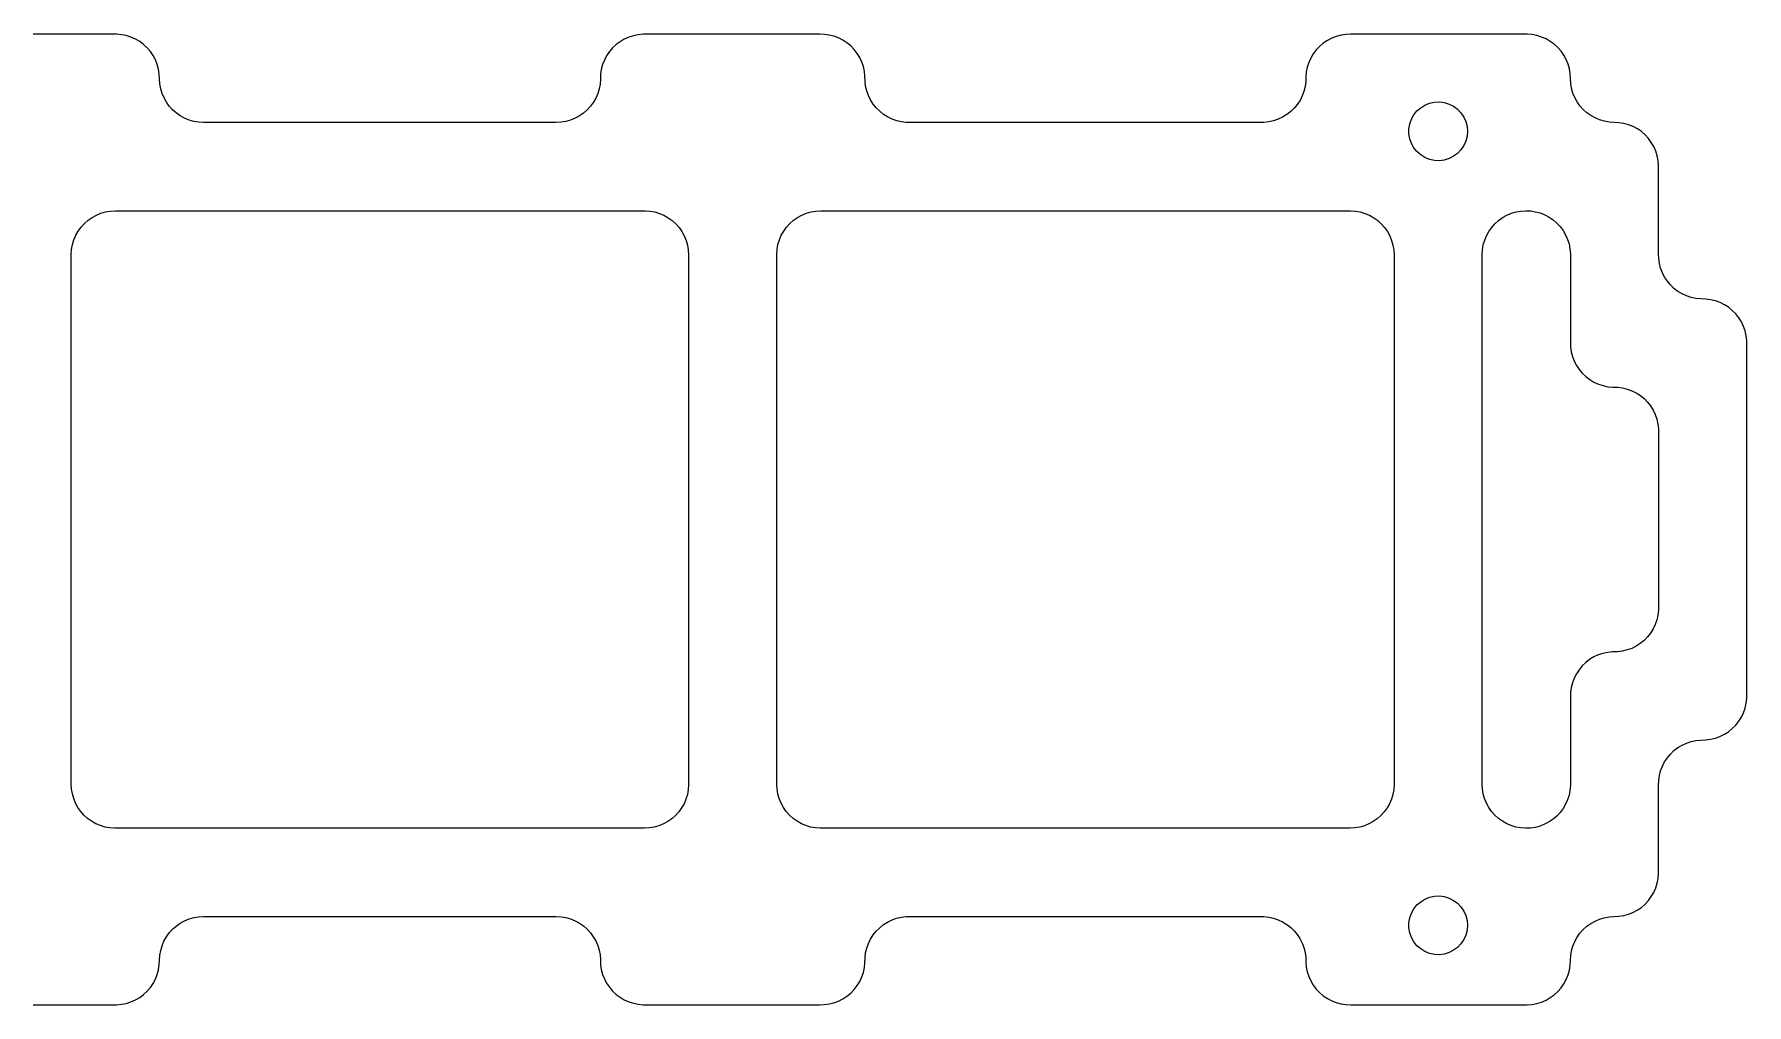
# Model space of a CAD drawing. Header units: millimetres. Extents: x -294.3 to -218.7, y -179.1 to -105.3.
# Drawn here: x -259.06 to -224.1, y -179.1 to -159.3 of the extents above; entities that cross this region are included whole.
import ezdxf

# ---------------------------------------------------------------- set-up
doc = ezdxf.new("R2010")
doc.units = ezdxf.units.MM

msp = doc.modelspace()

# ---------------------------------------------------------------- linework, layer by layer
for points in [[(-259.075, -179.1), (-258.975, -179.1), (-258.875, -179.1), (-258.775, -179.1), (-258.675, -179.1), (-258.575, -179.1), (-258.475, -179.1), (-258.375, -179.1), (-258.275, -179.1), (-258.175, -179.1), (-258.075, -179.1), (-257.975, -179.1), (-257.875, -179.1), (-257.775, -179.1), (-257.675, -179.1), (-257.575, -179.1), (-257.475, -179.1), (-257.375, -179.1), (-257.275, -179.091), (-257.177, -179.072), (-257.082, -179.042), (-256.991, -179.002), (-256.904, -178.951), (-256.824, -178.892), (-256.751, -178.823), (-256.686, -178.748), (-256.629, -178.665), (-256.583, -178.577), (-256.546, -178.484), (-256.52, -178.387), (-256.504, -178.289), (-256.5, -178.189), (-256.493, -178.089), (-256.475, -177.991), (-256.447, -177.895), (-256.408, -177.803), (-256.359, -177.716), (-256.3, -177.635), (-256.233, -177.56), (-256.158, -177.494), (-256.077, -177.437), (-255.989, -177.388), (-255.897, -177.35), (-255.801, -177.323), (-255.702, -177.306), (-255.602, -177.3), (-255.502, -177.3), (-255.402, -177.3), (-255.302, -177.3), (-255.202, -177.3), (-255.102, -177.3), (-255.002, -177.3), (-254.902, -177.3), (-254.802, -177.3), (-254.702, -177.3), (-254.602, -177.3), (-254.502, -177.3), (-254.402, -177.3), (-254.302, -177.3), (-254.202, -177.3), (-254.102, -177.3), (-254.002, -177.3), (-253.902, -177.3), (-253.802, -177.3), (-253.702, -177.3), (-253.602, -177.3), (-253.502, -177.3), (-253.402, -177.3), (-253.302, -177.3), (-253.202, -177.3), (-253.102, -177.3), (-253.002, -177.3), (-252.902, -177.3), (-252.802, -177.3), (-252.702, -177.3), (-252.602, -177.3), (-252.502, -177.3), (-252.402, -177.3), (-252.302, -177.3), (-252.202, -177.3), (-252.102, -177.3), (-252.002, -177.3), (-251.902, -177.3), (-251.802, -177.3), (-251.702, -177.3), (-251.602, -177.3), (-251.502, -177.3), (-251.402, -177.3), (-251.302, -177.3), (-251.202, -177.3), (-251.102, -177.3), (-251.002, -177.3), (-250.902, -177.3), (-250.802, -177.3), (-250.702, -177.3), (-250.602, -177.3), (-250.502, -177.3), (-250.402, -177.3), (-250.302, -177.3), (-250.202, -177.3), (-250.102, -177.3), (-250.002, -177.3), (-249.902, -177.3), (-249.802, -177.3), (-249.702, -177.3), (-249.602, -177.3), (-249.502, -177.3), (-249.402, -177.3), (-249.302, -177.3), (-249.202, -177.3), (-249.102, -177.3), (-249.002, -177.3), (-248.902, -177.3), (-248.802, -177.3), (-248.702, -177.3), (-248.602, -177.3), (-248.502, -177.3), (-248.402, -177.3), (-248.302, -177.305), (-248.203, -177.322), (-248.107, -177.349), (-248.015, -177.387), (-247.927, -177.434), (-247.845, -177.492), (-247.77, -177.558), (-247.702, -177.631), (-247.644, -177.712), (-247.594, -177.799), (-247.555, -177.891), (-247.526, -177.987), (-247.507, -178.085), (-247.5, -178.185), (-247.496, -178.284), (-247.481, -178.383), (-247.455, -178.48), (-247.419, -178.573), (-247.373, -178.662), (-247.317, -178.744), (-247.252, -178.82), (-247.179, -178.889), (-247.099, -178.949), (-247.013, -179), (-246.922, -179.041), (-246.827, -179.071), (-246.729, -179.091), (-246.629, -179.1), (-246.529, -179.1), (-246.429, -179.1), (-246.329, -179.1), (-246.229, -179.1), (-246.129, -179.1), (-246.029, -179.1), (-245.929, -179.1), (-245.829, -179.1), (-245.729, -179.1), (-245.629, -179.1), (-245.529, -179.1), (-245.429, -179.1), (-245.329, -179.1), (-245.229, -179.1), (-245.129, -179.1), (-245.029, -179.1), (-244.929, -179.1), (-244.829, -179.1), (-244.729, -179.1), (-244.629, -179.1), (-244.529, -179.1), (-244.429, -179.1), (-244.329, -179.1), (-244.229, -179.1), (-244.129, -179.1), (-244.029, -179.1), (-243.929, -179.1), (-243.829, -179.1), (-243.729, -179.1), (-243.629, -179.1), (-243.529, -179.1), (-243.429, -179.1), (-243.329, -179.1), (-243.229, -179.1), (-243.129, -179.1), (-243.029, -179.1), (-242.929, -179.097), (-242.83, -179.084), (-242.733, -179.059), (-242.639, -179.025), (-242.55, -178.979), (-242.466, -178.925), (-242.389, -178.861), (-242.32, -178.789), (-242.259, -178.71), (-242.207, -178.625), (-242.164, -178.534), (-242.132, -178.439), (-242.111, -178.342), (-242.101, -178.242), (-242.098, -178.142), (-242.086, -178.043), (-242.063, -177.946), (-242.03, -177.852), (-241.986, -177.762), (-241.933, -177.677), (-241.87, -177.599), (-241.799, -177.529), (-241.721, -177.466), (-241.637, -177.413), (-241.547, -177.37), (-241.453, -177.336), (-241.355, -177.313), (-241.256, -177.302), (-241.156, -177.3), (-241.056, -177.3), (-240.956, -177.3), (-240.856, -177.3), (-240.756, -177.3), (-240.656, -177.3), (-240.556, -177.3), (-240.456, -177.3), (-240.356, -177.3), (-240.256, -177.3), (-240.156, -177.3), (-240.056, -177.3), (-239.956, -177.3), (-239.856, -177.3), (-239.756, -177.3), (-239.656, -177.3), (-239.556, -177.3), (-239.456, -177.3), (-239.356, -177.3), (-239.256, -177.3), (-239.156, -177.3), (-239.056, -177.3), (-238.956, -177.3), (-238.856, -177.3), (-238.756, -177.3), (-238.656, -177.3), (-238.556, -177.3), (-238.456, -177.3), (-238.356, -177.3), (-238.256, -177.3), (-238.156, -177.3), (-238.056, -177.3), (-237.956, -177.3), (-237.856, -177.3), (-237.756, -177.3), (-237.656, -177.3), (-237.556, -177.3), (-237.456, -177.3), (-237.356, -177.3), (-237.256, -177.3), (-237.156, -177.3), (-237.056, -177.3), (-236.956, -177.3), (-236.856, -177.3), (-236.756, -177.3), (-236.656, -177.3), (-236.556, -177.3), (-236.456, -177.3), (-236.356, -177.3), (-236.256, -177.3), (-236.156, -177.3), (-236.056, -177.3), (-235.956, -177.3), (-235.856, -177.3), (-235.756, -177.3), (-235.656, -177.3), (-235.556, -177.3), (-235.456, -177.3), (-235.356, -177.3), (-235.256, -177.3), (-235.156, -177.3), (-235.056, -177.3), (-234.956, -177.3), (-234.856, -177.3), (-234.756, -177.3), (-234.656, -177.3), (-234.556, -177.3), (-234.456, -177.3), (-234.356, -177.3), (-234.256, -177.3), (-234.156, -177.3), (-234.056, -177.3), (-233.956, -177.301), (-233.856, -177.312), (-233.758, -177.333), (-233.664, -177.365), (-233.573, -177.408), (-233.488, -177.46), (-233.409, -177.521), (-233.338, -177.591), (-233.274, -177.668), (-233.22, -177.752), (-233.175, -177.841), (-233.14, -177.935), (-233.116, -178.032), (-233.103, -178.131), (-233.099, -178.231), (-233.09, -178.33), (-233.071, -178.428), (-233.04, -178.523), (-232.999, -178.615), (-232.948, -178.701), (-232.888, -178.781), (-232.819, -178.853), (-232.743, -178.918), (-232.66, -178.974), (-232.571, -179.02), (-232.478, -179.056), (-232.381, -179.082), (-232.283, -179.096), (-232.183, -179.1), (-232.083, -179.1), (-231.983, -179.1), (-231.883, -179.1), (-231.783, -179.1), (-231.683, -179.1), (-231.583, -179.1), (-231.483, -179.1), (-231.383, -179.1), (-231.283, -179.1), (-231.183, -179.1), (-231.083, -179.1), (-230.983, -179.1), (-230.883, -179.1), (-230.783, -179.1), (-230.683, -179.1), (-230.583, -179.1), (-230.483, -179.1), (-230.383, -179.1), (-230.283, -179.1), (-230.183, -179.1), (-230.083, -179.1), (-229.983, -179.1), (-229.883, -179.1), (-229.783, -179.1), (-229.683, -179.1), (-229.583, -179.1), (-229.483, -179.1), (-229.383, -179.1), (-229.283, -179.1), (-229.183, -179.1), (-229.083, -179.1), (-228.983, -179.1), (-228.883, -179.1), (-228.782, -179.1), (-228.682, -179.1), (-228.582, -179.1), (-228.483, -179.092), (-228.385, -179.074), (-228.289, -179.045), (-228.197, -179.005), (-228.111, -178.955), (-228.03, -178.896), (-227.956, -178.829), (-227.89, -178.753), (-227.833, -178.671), (-227.786, -178.583), (-227.748, -178.491), (-227.721, -178.395), (-227.705, -178.296), (-227.7, -178.196), (-227.694, -178.096), (-227.677, -177.998), (-227.649, -177.902), (-227.611, -177.809), (-227.563, -177.722), (-227.505, -177.64), (-227.438, -177.566), (-227.364, -177.499), (-227.283, -177.441), (-227.196, -177.392), (-227.104, -177.353), (-227.008, -177.324), (-226.909, -177.307), (-226.81, -177.3), (-226.71, -177.295), (-226.611, -177.28), (-226.515, -177.254), (-226.422, -177.217), (-226.334, -177.17), (-226.251, -177.113), (-226.175, -177.048), (-226.107, -176.975), (-226.048, -176.894), (-225.998, -176.808), (-225.957, -176.716), (-225.928, -176.621), (-225.908, -176.523), (-225.9, -176.423), (-225.9, -176.323), (-225.9, -176.223), (-225.9, -176.123), (-225.9, -176.023), (-225.9, -175.923), (-225.9, -175.823), (-225.9, -175.723), (-225.9, -175.623), (-225.9, -175.523), (-225.9, -175.423), (-225.9, -175.323), (-225.9, -175.223), (-225.9, -175.123), (-225.9, -175.023), (-225.9, -174.923), (-225.9, -174.823), (-225.9, -174.723), (-225.9, -174.623), (-225.897, -174.523), (-225.883, -174.424), (-225.858, -174.328), (-225.822, -174.234), (-225.777, -174.145), (-225.721, -174.062), (-225.657, -173.985), (-225.585, -173.916), (-225.506, -173.855), (-225.42, -173.804), (-225.329, -173.762), (-225.234, -173.731), (-225.136, -173.71), (-225.037, -173.701), (-224.937, -173.698), (-224.838, -173.685), (-224.741, -173.662), (-224.647, -173.628), (-224.557, -173.583), (-224.473, -173.529), (-224.395, -173.466), (-224.325, -173.395), (-224.263, -173.317), (-224.21, -173.232), (-224.167, -173.142), (-224.135, -173.047), (-224.113, -172.95), (-224.101, -172.85), (-224.1, -172.75), (-224.1, -172.65), (-224.1, -172.55), (-224.1, -172.45), (-224.1, -172.35), (-224.1, -172.25), (-224.1, -172.15), (-224.1, -172.05), (-224.1, -171.95), (-224.1, -171.85), (-224.1, -171.75), (-224.1, -171.65), (-224.1, -171.55), (-224.1, -171.45), (-224.1, -171.35), (-224.1, -171.25), (-224.1, -171.15), (-224.1, -171.05), (-224.1, -170.95), (-224.1, -170.85), (-224.1, -170.75), (-224.1, -170.65), (-224.1, -170.55), (-224.1, -170.45), (-224.1, -170.35), (-224.1, -170.25), (-224.1, -170.15), (-224.1, -170.05), (-224.1, -169.95), (-224.1, -169.85), (-224.1, -169.75), (-224.1, -169.65), (-224.1, -169.55), (-224.1, -169.45), (-224.1, -169.35), (-224.1, -169.25), (-224.1, -169.15), (-224.1, -169.05), (-224.1, -168.95), (-224.1, -168.85), (-224.1, -168.75), (-224.1, -168.65), (-224.1, -168.55), (-224.1, -168.45), (-224.1, -168.35), (-224.1, -168.25), (-224.1, -168.15), (-224.1, -168.05), (-224.1, -167.95), (-224.1, -167.85), (-224.1, -167.75), (-224.1, -167.65), (-224.1, -167.55), (-224.1, -167.45), (-224.1, -167.35), (-224.1, -167.25), (-224.1, -167.15), (-224.1, -167.05), (-224.1, -166.95), (-224.1, -166.85), (-224.1, -166.75), (-224.1, -166.65), (-224.1, -166.55), (-224.1, -166.45), (-224.1, -166.35), (-224.1, -166.25), (-224.1, -166.15), (-224.1, -166.05), (-224.1, -165.95), (-224.1, -165.85), (-224.1, -165.75), (-224.1, -165.65), (-224.101, -165.55), (-224.112, -165.451), (-224.135, -165.353), (-224.167, -165.259), (-224.21, -165.168), (-224.263, -165.084), (-224.325, -165.005), (-224.395, -164.934), (-224.473, -164.871), (-224.557, -164.817), (-224.646, -164.772), (-224.74, -164.738), (-224.837, -164.715), (-224.936, -164.702), (-225.036, -164.699), (-225.136, -164.69), (-225.234, -164.669), (-225.329, -164.638), (-225.42, -164.596), (-225.505, -164.545), (-225.585, -164.484), (-225.657, -164.415), (-225.721, -164.338), (-225.776, -164.255), (-225.822, -164.166), (-225.858, -164.073), (-225.883, -163.976), (-225.897, -163.877), (-225.9, -163.777), (-225.9, -163.677), (-225.9, -163.577), (-225.9, -163.477), (-225.9, -163.377), (-225.9, -163.277), (-225.9, -163.177), (-225.9, -163.077), (-225.9, -162.977), (-225.9, -162.877), (-225.9, -162.777), (-225.9, -162.677), (-225.9, -162.577), (-225.9, -162.477), (-225.9, -162.377), (-225.9, -162.277), (-225.9, -162.177), (-225.9, -162.077), (-225.9, -161.977), (-225.908, -161.877), (-225.927, -161.779), (-225.957, -161.684), (-225.998, -161.592), (-226.048, -161.506), (-226.107, -161.426), (-226.175, -161.352), (-226.251, -161.287), (-226.333, -161.23), (-226.421, -161.183), (-226.514, -161.147), (-226.611, -161.12), (-226.709, -161.105), (-226.809, -161.1), (-226.909, -161.093), (-227.007, -161.076), (-227.103, -161.047), (-227.195, -161.008), (-227.283, -160.96), (-227.364, -160.901), (-227.438, -160.835), (-227.505, -160.76), (-227.562, -160.678), (-227.611, -160.591), (-227.649, -160.499), (-227.677, -160.403), (-227.694, -160.304), (-227.7, -160.204), (-227.705, -160.104), (-227.721, -160.006), (-227.748, -159.91), (-227.786, -159.817), (-227.833, -159.729), (-227.89, -159.647), (-227.956, -159.571), (-228.029, -159.504), (-228.11, -159.445), (-228.197, -159.395), (-228.289, -159.356), (-228.384, -159.326), (-228.482, -159.308), (-228.582, -159.3), (-228.682, -159.3), (-228.782, -159.3), (-228.882, -159.3), (-228.982, -159.3), (-229.082, -159.3), (-229.182, -159.3), (-229.282, -159.3), (-229.382, -159.3), (-229.482, -159.3), (-229.582, -159.3), (-229.682, -159.3), (-229.782, -159.3), (-229.882, -159.3), (-229.982, -159.3), (-230.082, -159.3), (-230.182, -159.3), (-230.282, -159.3), (-230.382, -159.3), (-230.482, -159.3), (-230.582, -159.3), (-230.682, -159.3), (-230.782, -159.3), (-230.882, -159.3), (-230.982, -159.3), (-231.082, -159.3), (-231.182, -159.3), (-231.282, -159.3), (-231.382, -159.3), (-231.482, -159.3), (-231.582, -159.3), (-231.682, -159.3), (-231.782, -159.3), (-231.882, -159.3), (-231.982, -159.3), (-232.082, -159.3), (-232.182, -159.3), (-232.282, -159.304), (-232.381, -159.318), (-232.478, -159.344), (-232.571, -159.38), (-232.66, -159.426), (-232.743, -159.482), (-232.819, -159.547), (-232.888, -159.619), (-232.948, -159.699), (-232.999, -159.785), (-233.04, -159.876), (-233.07, -159.971), (-233.09, -160.069), (-233.099, -160.169), (-233.103, -160.269), (-233.116, -160.368), (-233.14, -160.465), (-233.174, -160.559), (-233.219, -160.648), (-233.274, -160.732), (-233.337, -160.809), (-233.409, -160.879), (-233.488, -160.94), (-233.573, -160.992), (-233.663, -161.035), (-233.758, -161.067), (-233.856, -161.088), (-233.955, -161.099), (-234.055, -161.1), (-234.155, -161.1), (-234.255, -161.1), (-234.355, -161.1), (-234.455, -161.1), (-234.555, -161.1), (-234.655, -161.1), (-234.755, -161.1), (-234.855, -161.1), (-234.955, -161.1), (-235.055, -161.1), (-235.155, -161.1), (-235.255, -161.1), (-235.355, -161.1), (-235.455, -161.1), (-235.555, -161.1), (-235.655, -161.1), (-235.755, -161.1), (-235.855, -161.1), (-235.955, -161.1), (-236.055, -161.1), (-236.155, -161.1), (-236.255, -161.1), (-236.355, -161.1), (-236.455, -161.1), (-236.555, -161.1), (-236.655, -161.1), (-236.755, -161.1), (-236.855, -161.1), (-236.955, -161.1), (-237.055, -161.1), (-237.155, -161.1), (-237.255, -161.1), (-237.355, -161.1), (-237.455, -161.1), (-237.555, -161.1), (-237.655, -161.1), (-237.755, -161.1), (-237.855, -161.1), (-237.955, -161.1), (-238.055, -161.1), (-238.155, -161.1), (-238.255, -161.1), (-238.355, -161.1), (-238.455, -161.1), (-238.555, -161.1), (-238.655, -161.1), (-238.755, -161.1), (-238.855, -161.1), (-238.955, -161.1), (-239.055, -161.1), (-239.155, -161.1), (-239.255, -161.1), (-239.355, -161.1), (-239.456, -161.1), (-239.556, -161.1), (-239.656, -161.1), (-239.756, -161.1), (-239.856, -161.1), (-239.956, -161.1), (-240.056, -161.1), (-240.156, -161.1), (-240.256, -161.1), (-240.356, -161.1), (-240.456, -161.1), (-240.556, -161.1), (-240.656, -161.1), (-240.756, -161.1), (-240.856, -161.1), (-240.956, -161.1), (-241.056, -161.1), (-241.156, -161.1), (-241.256, -161.098), (-241.355, -161.087), (-241.452, -161.064), (-241.546, -161.031), (-241.636, -160.987), (-241.721, -160.934), (-241.799, -160.872), (-241.87, -160.801), (-241.932, -160.723), (-241.986, -160.639), (-242.03, -160.549), (-242.063, -160.454), (-242.086, -160.357), (-242.098, -160.258), (-242.101, -160.158), (-242.111, -160.059), (-242.132, -159.961), (-242.164, -159.866), (-242.206, -159.776), (-242.258, -159.69), (-242.319, -159.611), (-242.389, -159.539), (-242.466, -159.476), (-242.55, -159.421), (-242.639, -159.376), (-242.732, -159.341), (-242.829, -159.316), (-242.928, -159.303), (-243.028, -159.3), (-243.128, -159.3), (-243.228, -159.3), (-243.328, -159.3), (-243.428, -159.3), (-243.528, -159.3), (-243.628, -159.3), (-243.728, -159.3), (-243.828, -159.3), (-243.928, -159.3), (-244.028, -159.3), (-244.128, -159.3), (-244.228, -159.3), (-244.328, -159.3), (-244.428, -159.3), (-244.529, -159.3), (-244.629, -159.3), (-244.729, -159.3), (-244.829, -159.3), (-244.929, -159.3), (-245.029, -159.3), (-245.129, -159.3), (-245.229, -159.3), (-245.329, -159.3), (-245.429, -159.3), (-245.529, -159.3), (-245.629, -159.3), (-245.729, -159.3), (-245.829, -159.3), (-245.929, -159.3), (-246.029, -159.3), (-246.129, -159.3), (-246.229, -159.3), (-246.329, -159.3), (-246.429, -159.3), (-246.529, -159.3), (-246.629, -159.3), (-246.728, -159.309), (-246.826, -159.329), (-246.921, -159.359), (-247.013, -159.4), (-247.099, -159.451), (-247.179, -159.511), (-247.252, -159.579), (-247.316, -159.655), (-247.372, -159.738), (-247.419, -159.827), (-247.455, -159.92), (-247.481, -160.016), (-247.496, -160.115), (-247.5, -160.215), (-247.507, -160.315), (-247.526, -160.413), (-247.555, -160.509), (-247.594, -160.601), (-247.643, -160.687), (-247.702, -160.768), (-247.769, -160.842), (-247.845, -160.908), (-247.926, -160.965), (-248.014, -161.013), (-248.107, -161.051), (-248.203, -161.078), (-248.302, -161.095), (-248.401, -161.1), (-248.501, -161.1), (-248.601, -161.1), (-248.701, -161.1), (-248.801, -161.1), (-248.901, -161.1), (-249.001, -161.1), (-249.101, -161.1), (-249.201, -161.1), (-249.301, -161.1), (-249.401, -161.1), (-249.501, -161.1), (-249.601, -161.1), (-249.702, -161.1), (-249.802, -161.1), (-249.902, -161.1), (-250.002, -161.1), (-250.102, -161.1), (-250.202, -161.1), (-250.302, -161.1), (-250.402, -161.1), (-250.502, -161.1), (-250.602, -161.1), (-250.702, -161.1), (-250.802, -161.1), (-250.902, -161.1), (-251.002, -161.1), (-251.102, -161.1), (-251.202, -161.1), (-251.302, -161.1), (-251.402, -161.1), (-251.502, -161.1), (-251.602, -161.1), (-251.702, -161.1), (-251.802, -161.1), (-251.902, -161.1), (-252.002, -161.1), (-252.102, -161.1), (-252.202, -161.1), (-252.302, -161.1), (-252.402, -161.1), (-252.502, -161.1), (-252.602, -161.1), (-252.702, -161.1), (-252.802, -161.1), (-252.902, -161.1), (-253.002, -161.1), (-253.102, -161.1), (-253.202, -161.1), (-253.302, -161.1), (-253.402, -161.1), (-253.502, -161.1), (-253.602, -161.1), (-253.702, -161.1), (-253.802, -161.1), (-253.902, -161.1), (-254.002, -161.1), (-254.102, -161.1), (-254.202, -161.1), (-254.302, -161.1), (-254.402, -161.1), (-254.502, -161.1), (-254.602, -161.1), (-254.702, -161.1), (-254.802, -161.1), (-254.902, -161.1), (-255.002, -161.1), (-255.102, -161.1), (-255.202, -161.1), (-255.302, -161.1), (-255.402, -161.1), (-255.502, -161.1), (-255.602, -161.1), (-255.702, -161.094), (-255.8, -161.077), (-255.896, -161.05), (-255.989, -161.012), (-256.076, -160.964), (-256.158, -160.906), (-256.233, -160.84), (-256.3, -160.766), (-256.358, -160.685), (-256.407, -160.598), (-256.447, -160.506), (-256.475, -160.41), (-256.493, -160.311), (-256.5, -160.212), (-256.504, -160.112), (-256.52, -160.013), (-256.546, -159.917), (-256.582, -159.824), (-256.629, -159.735), (-256.686, -159.653), (-256.751, -159.577), (-256.824, -159.509), (-256.904, -159.449), (-256.99, -159.399), (-257.082, -159.358), (-257.177, -159.328), (-257.275, -159.309), (-257.375, -159.3), (-257.475, -159.3), (-257.575, -159.3), (-257.675, -159.3), (-257.775, -159.3), (-257.875, -159.3), (-257.975, -159.3), (-258.075, -159.3), (-258.175, -159.3), (-258.275, -159.3), (-258.375, -159.3), (-258.475, -159.3), (-258.575, -159.3), (-258.675, -159.3), (-258.775, -159.3), (-258.875, -159.3), (-258.975, -159.3), (-259.075, -159.3)], [(-229.801, -161.28), (-229.809, -161.381), (-229.835, -161.48), (-229.877, -161.572), (-229.934, -161.657), (-230.004, -161.73), (-230.086, -161.79), (-230.177, -161.836), (-230.274, -161.866), (-230.375, -161.879), (-230.476, -161.875), (-230.576, -161.853), (-230.67, -161.815), (-230.756, -161.762), (-230.833, -161.695), (-230.897, -161.616), (-230.946, -161.527), (-230.98, -161.431), (-230.997, -161.331), (-230.997, -161.229), (-230.98, -161.129), (-230.946, -161.033), (-230.897, -160.944), (-230.833, -160.865), (-230.756, -160.798), (-230.67, -160.745), (-230.576, -160.707), (-230.476, -160.685), (-230.375, -160.681), (-230.274, -160.694), (-230.177, -160.724), (-230.086, -160.77), (-230.004, -160.83), (-229.934, -160.903), (-229.877, -160.988), (-229.835, -161.08), (-229.809, -161.179), (-229.801, -161.28)], [(-258.3, -174.6), (-258.3, -174.5), (-258.3, -174.4), (-258.3, -174.3), (-258.3, -174.2), (-258.3, -174.099), (-258.3, -173.999), (-258.3, -173.899), (-258.3, -173.799), (-258.3, -173.699), (-258.3, -173.599), (-258.3, -173.499), (-258.3, -173.399), (-258.3, -173.299), (-258.3, -173.198), (-258.3, -173.098), (-258.3, -172.998), (-258.3, -172.898), (-258.3, -172.798), (-258.3, -172.698), (-258.3, -172.598), (-258.3, -172.498), (-258.3, -172.398), (-258.3, -172.297), (-258.3, -172.197), (-258.3, -172.097), (-258.3, -171.997), (-258.3, -171.897), (-258.3, -171.797), (-258.3, -171.697), (-258.3, -171.597), (-258.3, -171.497), (-258.3, -171.396), (-258.3, -171.296), (-258.3, -171.196), (-258.3, -171.096), (-258.3, -170.996), (-258.3, -170.896), (-258.3, -170.796), (-258.3, -170.696), (-258.3, -170.596), (-258.3, -170.495), (-258.3, -170.395), (-258.3, -170.295), (-258.3, -170.195), (-258.3, -170.095), (-258.3, -169.995), (-258.3, -169.895), (-258.3, -169.795), (-258.3, -169.694), (-258.3, -169.594), (-258.3, -169.494), (-258.3, -169.394), (-258.3, -169.294), (-258.3, -169.194), (-258.3, -169.094), (-258.3, -168.994), (-258.3, -168.894), (-258.3, -168.793), (-258.3, -168.693), (-258.3, -168.593), (-258.3, -168.493), (-258.3, -168.393), (-258.3, -168.293), (-258.3, -168.193), (-258.3, -168.093), (-258.3, -167.993), (-258.3, -167.892), (-258.3, -167.792), (-258.3, -167.692), (-258.3, -167.592), (-258.3, -167.492), (-258.3, -167.392), (-258.3, -167.292), (-258.3, -167.192), (-258.3, -167.092), (-258.3, -166.991), (-258.3, -166.891), (-258.3, -166.791), (-258.3, -166.691), (-258.3, -166.591), (-258.3, -166.491), (-258.3, -166.391), (-258.3, -166.291), (-258.3, -166.191), (-258.3, -166.09), (-258.3, -165.99), (-258.3, -165.89), (-258.3, -165.79), (-258.3, -165.69), (-258.3, -165.59), (-258.3, -165.49), (-258.3, -165.39), (-258.3, -165.29), (-258.3, -165.189), (-258.3, -165.089), (-258.3, -164.989), (-258.3, -164.889), (-258.3, -164.789), (-258.3, -164.689), (-258.3, -164.589), (-258.3, -164.489), (-258.3, -164.389), (-258.3, -164.288), (-258.3, -164.188), (-258.3, -164.088), (-258.3, -163.988), (-258.3, -163.888), (-258.3, -163.788), (-258.293, -163.688), (-258.275, -163.59), (-258.246, -163.494), (-258.207, -163.402), (-258.158, -163.315), (-258.099, -163.233), (-258.032, -163.159), (-257.957, -163.093), (-257.875, -163.036), (-257.787, -162.988), (-257.695, -162.95), (-257.599, -162.922), (-257.5, -162.906), (-257.4, -162.9), (-257.3, -162.9), (-257.2, -162.9), (-257.1, -162.9), (-257, -162.9), (-256.899, -162.9), (-256.799, -162.9), (-256.699, -162.9), (-256.599, -162.9), (-256.499, -162.9), (-256.399, -162.9), (-256.299, -162.9), (-256.199, -162.9), (-256.099, -162.9), (-255.998, -162.9), (-255.898, -162.9), (-255.798, -162.9), (-255.698, -162.9), (-255.598, -162.9), (-255.498, -162.9), (-255.398, -162.9), (-255.298, -162.9), (-255.198, -162.9), (-255.097, -162.9), (-254.997, -162.9), (-254.897, -162.9), (-254.797, -162.9), (-254.697, -162.9), (-254.597, -162.9), (-254.497, -162.9), (-254.397, -162.9), (-254.297, -162.9), (-254.196, -162.9), (-254.096, -162.9), (-253.996, -162.9), (-253.896, -162.9), (-253.796, -162.9), (-253.696, -162.9), (-253.596, -162.9), (-253.496, -162.9), (-253.396, -162.9), (-253.295, -162.9), (-253.195, -162.9), (-253.095, -162.9), (-252.995, -162.9), (-252.895, -162.9), (-252.795, -162.9), (-252.695, -162.9), (-252.595, -162.9), (-252.494, -162.9), (-252.394, -162.9), (-252.294, -162.9), (-252.194, -162.9), (-252.094, -162.9), (-251.994, -162.9), (-251.894, -162.9), (-251.794, -162.9), (-251.694, -162.9), (-251.593, -162.9), (-251.493, -162.9), (-251.393, -162.9), (-251.293, -162.9), (-251.193, -162.9), (-251.093, -162.9), (-250.993, -162.9), (-250.893, -162.9), (-250.793, -162.9), (-250.692, -162.9), (-250.592, -162.9), (-250.492, -162.9), (-250.392, -162.9), (-250.292, -162.9), (-250.192, -162.9), (-250.092, -162.9), (-249.992, -162.9), (-249.892, -162.9), (-249.791, -162.9), (-249.691, -162.9), (-249.591, -162.9), (-249.491, -162.9), (-249.391, -162.9), (-249.291, -162.9), (-249.191, -162.9), (-249.091, -162.9), (-248.991, -162.9), (-248.89, -162.9), (-248.79, -162.9), (-248.69, -162.9), (-248.59, -162.9), (-248.49, -162.9), (-248.39, -162.9), (-248.29, -162.9), (-248.19, -162.9), (-248.09, -162.9), (-247.989, -162.9), (-247.889, -162.9), (-247.789, -162.9), (-247.689, -162.9), (-247.589, -162.9), (-247.489, -162.9), (-247.389, -162.9), (-247.289, -162.9), (-247.189, -162.9), (-247.088, -162.9), (-246.988, -162.9), (-246.888, -162.9), (-246.788, -162.9), (-246.688, -162.9), (-246.588, -162.9), (-246.488, -162.907), (-246.39, -162.925), (-246.294, -162.954), (-246.202, -162.993), (-246.115, -163.042), (-246.033, -163.101), (-245.959, -163.168), (-245.893, -163.243), (-245.836, -163.325), (-245.788, -163.413), (-245.75, -163.505), (-245.722, -163.601), (-245.706, -163.7), (-245.7, -163.8), (-245.7, -163.9), (-245.7, -164), (-245.7, -164.1), (-245.7, -164.2), (-245.7, -164.301), (-245.7, -164.401), (-245.7, -164.501), (-245.7, -164.601), (-245.7, -164.701), (-245.7, -164.801), (-245.7, -164.901), (-245.7, -165.001), (-245.7, -165.101), (-245.7, -165.202), (-245.7, -165.302), (-245.7, -165.402), (-245.7, -165.502), (-245.7, -165.602), (-245.7, -165.702), (-245.7, -165.802), (-245.7, -165.902), (-245.7, -166.002), (-245.7, -166.103), (-245.7, -166.203), (-245.7, -166.303), (-245.7, -166.403), (-245.7, -166.503), (-245.7, -166.603), (-245.7, -166.703), (-245.7, -166.803), (-245.7, -166.903), (-245.7, -167.004), (-245.7, -167.104), (-245.7, -167.204), (-245.7, -167.304), (-245.7, -167.404), (-245.7, -167.504), (-245.7, -167.604), (-245.7, -167.704), (-245.7, -167.804), (-245.7, -167.905), (-245.7, -168.005), (-245.7, -168.105), (-245.7, -168.205), (-245.7, -168.305), (-245.7, -168.405), (-245.7, -168.505), (-245.7, -168.605), (-245.7, -168.706), (-245.7, -168.806), (-245.7, -168.906), (-245.7, -169.006), (-245.7, -169.106), (-245.7, -169.206), (-245.7, -169.306), (-245.7, -169.406), (-245.7, -169.506), (-245.7, -169.607), (-245.7, -169.707), (-245.7, -169.807), (-245.7, -169.907), (-245.7, -170.007), (-245.7, -170.107), (-245.7, -170.207), (-245.7, -170.307), (-245.7, -170.407), (-245.7, -170.508), (-245.7, -170.608), (-245.7, -170.708), (-245.7, -170.808), (-245.7, -170.908), (-245.7, -171.008), (-245.7, -171.108), (-245.7, -171.208), (-245.7, -171.308), (-245.7, -171.409), (-245.7, -171.509), (-245.7, -171.609), (-245.7, -171.709), (-245.7, -171.809), (-245.7, -171.909), (-245.7, -172.009), (-245.7, -172.109), (-245.7, -172.209), (-245.7, -172.31), (-245.7, -172.41), (-245.7, -172.51), (-245.7, -172.61), (-245.7, -172.71), (-245.7, -172.81), (-245.7, -172.91), (-245.7, -173.01), (-245.7, -173.11), (-245.7, -173.211), (-245.7, -173.311), (-245.7, -173.411), (-245.7, -173.511), (-245.7, -173.611), (-245.7, -173.711), (-245.7, -173.811), (-245.7, -173.911), (-245.7, -174.011), (-245.7, -174.112), (-245.7, -174.212), (-245.7, -174.312), (-245.7, -174.412), (-245.7, -174.512), (-245.7, -174.612), (-245.707, -174.712), (-245.725, -174.81), (-245.754, -174.906), (-245.793, -174.998), (-245.842, -175.085), (-245.901, -175.167), (-245.968, -175.241), (-246.043, -175.307), (-246.125, -175.364), (-246.213, -175.412), (-246.305, -175.45), (-246.401, -175.478), (-246.5, -175.494), (-246.6, -175.5), (-246.7, -175.5), (-246.8, -175.5), (-246.9, -175.5), (-247, -175.5), (-247.101, -175.5), (-247.201, -175.5), (-247.301, -175.5), (-247.401, -175.5), (-247.501, -175.5), (-247.601, -175.5), (-247.701, -175.5), (-247.801, -175.5), (-247.901, -175.5), (-248.002, -175.5), (-248.102, -175.5), (-248.202, -175.5), (-248.302, -175.5), (-248.402, -175.5), (-248.502, -175.5), (-248.602, -175.5), (-248.702, -175.5), (-248.802, -175.5), (-248.903, -175.5), (-249.003, -175.5), (-249.103, -175.5), (-249.203, -175.5), (-249.303, -175.5), (-249.403, -175.5), (-249.503, -175.5), (-249.603, -175.5), (-249.703, -175.5), (-249.804, -175.5), (-249.904, -175.5), (-250.004, -175.5), (-250.104, -175.5), (-250.204, -175.5), (-250.304, -175.5), (-250.404, -175.5), (-250.504, -175.5), (-250.604, -175.5), (-250.705, -175.5), (-250.805, -175.5), (-250.905, -175.5), (-251.005, -175.5), (-251.105, -175.5), (-251.205, -175.5), (-251.305, -175.5), (-251.405, -175.5), (-251.506, -175.5), (-251.606, -175.5), (-251.706, -175.5), (-251.806, -175.5), (-251.906, -175.5), (-252.006, -175.5), (-252.106, -175.5), (-252.206, -175.5), (-252.306, -175.5), (-252.407, -175.5), (-252.507, -175.5), (-252.607, -175.5), (-252.707, -175.5), (-252.807, -175.5), (-252.907, -175.5), (-253.007, -175.5), (-253.107, -175.5), (-253.207, -175.5), (-253.308, -175.5), (-253.408, -175.5), (-253.508, -175.5), (-253.608, -175.5), (-253.708, -175.5), (-253.808, -175.5), (-253.908, -175.5), (-254.008, -175.5), (-254.108, -175.5), (-254.209, -175.5), (-254.309, -175.5), (-254.409, -175.5), (-254.509, -175.5), (-254.609, -175.5), (-254.709, -175.5), (-254.809, -175.5), (-254.909, -175.5), (-255.009, -175.5), (-255.11, -175.5), (-255.21, -175.5), (-255.31, -175.5), (-255.41, -175.5), (-255.51, -175.5), (-255.61, -175.5), (-255.71, -175.5), (-255.81, -175.5), (-255.91, -175.5), (-256.011, -175.5), (-256.111, -175.5), (-256.211, -175.5), (-256.311, -175.5), (-256.411, -175.5), (-256.511, -175.5), (-256.611, -175.5), (-256.711, -175.5), (-256.811, -175.5), (-256.912, -175.5), (-257.012, -175.5), (-257.112, -175.5), (-257.212, -175.5), (-257.312, -175.5), (-257.412, -175.5), (-257.512, -175.493), (-257.61, -175.475), (-257.706, -175.446), (-257.798, -175.407), (-257.885, -175.358), (-257.967, -175.299), (-258.041, -175.232), (-258.107, -175.157), (-258.164, -175.075), (-258.212, -174.987), (-258.25, -174.895), (-258.278, -174.799), (-258.294, -174.7), (-258.3, -174.6)], [(-243.9, -174.6), (-243.9, -174.5), (-243.9, -174.4), (-243.9, -174.3), (-243.9, -174.2), (-243.9, -174.099), (-243.9, -173.999), (-243.9, -173.899), (-243.9, -173.799), (-243.9, -173.699), (-243.9, -173.599), (-243.9, -173.499), (-243.9, -173.399), (-243.9, -173.299), (-243.9, -173.198), (-243.9, -173.098), (-243.9, -172.998), (-243.9, -172.898), (-243.9, -172.798), (-243.9, -172.698), (-243.9, -172.598), (-243.9, -172.498), (-243.9, -172.398), (-243.9, -172.297), (-243.9, -172.197), (-243.9, -172.097), (-243.9, -171.997), (-243.9, -171.897), (-243.9, -171.797), (-243.9, -171.697), (-243.9, -171.597), (-243.9, -171.497), (-243.9, -171.396), (-243.9, -171.296), (-243.9, -171.196), (-243.9, -171.096), (-243.9, -170.996), (-243.9, -170.896), (-243.9, -170.796), (-243.9, -170.696), (-243.9, -170.596), (-243.9, -170.495), (-243.9, -170.395), (-243.9, -170.295), (-243.9, -170.195), (-243.9, -170.095), (-243.9, -169.995), (-243.9, -169.895), (-243.9, -169.795), (-243.9, -169.694), (-243.9, -169.594), (-243.9, -169.494), (-243.9, -169.394), (-243.9, -169.294), (-243.9, -169.194), (-243.9, -169.094), (-243.9, -168.994), (-243.9, -168.894), (-243.9, -168.793), (-243.9, -168.693), (-243.9, -168.593), (-243.9, -168.493), (-243.9, -168.393), (-243.9, -168.293), (-243.9, -168.193), (-243.9, -168.093), (-243.9, -167.993), (-243.9, -167.892), (-243.9, -167.792), (-243.9, -167.692), (-243.9, -167.592), (-243.9, -167.492), (-243.9, -167.392), (-243.9, -167.292), (-243.9, -167.192), (-243.9, -167.092), (-243.9, -166.991), (-243.9, -166.891), (-243.9, -166.791), (-243.9, -166.691), (-243.9, -166.591), (-243.9, -166.491), (-243.9, -166.391), (-243.9, -166.291), (-243.9, -166.191), (-243.9, -166.09), (-243.9, -165.99), (-243.9, -165.89), (-243.9, -165.79), (-243.9, -165.69), (-243.9, -165.59), (-243.9, -165.49), (-243.9, -165.39), (-243.9, -165.29), (-243.9, -165.189), (-243.9, -165.089), (-243.9, -164.989), (-243.9, -164.889), (-243.9, -164.789), (-243.9, -164.689), (-243.9, -164.589), (-243.9, -164.489), (-243.9, -164.389), (-243.9, -164.288), (-243.9, -164.188), (-243.9, -164.088), (-243.9, -163.988), (-243.9, -163.888), (-243.9, -163.788), (-243.893, -163.688), (-243.875, -163.59), (-243.846, -163.494), (-243.807, -163.402), (-243.758, -163.315), (-243.699, -163.233), (-243.632, -163.159), (-243.557, -163.093), (-243.475, -163.036), (-243.387, -162.988), (-243.295, -162.95), (-243.199, -162.922), (-243.1, -162.906), (-243, -162.9), (-242.9, -162.9), (-242.8, -162.9), (-242.7, -162.9), (-242.6, -162.9), (-242.499, -162.9), (-242.399, -162.9), (-242.299, -162.9), (-242.199, -162.9), (-242.099, -162.9), (-241.999, -162.9), (-241.899, -162.9), (-241.799, -162.9), (-241.699, -162.9), (-241.598, -162.9), (-241.498, -162.9), (-241.398, -162.9), (-241.298, -162.9), (-241.198, -162.9), (-241.098, -162.9), (-240.998, -162.9), (-240.898, -162.9), (-240.798, -162.9), (-240.697, -162.9), (-240.597, -162.9), (-240.497, -162.9), (-240.397, -162.9), (-240.297, -162.9), (-240.197, -162.9), (-240.097, -162.9), (-239.997, -162.9), (-239.897, -162.9), (-239.796, -162.9), (-239.696, -162.9), (-239.596, -162.9), (-239.496, -162.9), (-239.396, -162.9), (-239.296, -162.9), (-239.196, -162.9), (-239.096, -162.9), (-238.996, -162.9), (-238.895, -162.9), (-238.795, -162.9), (-238.695, -162.9), (-238.595, -162.9), (-238.495, -162.9), (-238.395, -162.9), (-238.295, -162.9), (-238.195, -162.9), (-238.094, -162.9), (-237.994, -162.9), (-237.894, -162.9), (-237.794, -162.9), (-237.694, -162.9), (-237.594, -162.9), (-237.494, -162.9), (-237.394, -162.9), (-237.294, -162.9), (-237.193, -162.9), (-237.093, -162.9), (-236.993, -162.9), (-236.893, -162.9), (-236.793, -162.9), (-236.693, -162.9), (-236.593, -162.9), (-236.493, -162.9), (-236.393, -162.9), (-236.292, -162.9), (-236.192, -162.9), (-236.092, -162.9), (-235.992, -162.9), (-235.892, -162.9), (-235.792, -162.9), (-235.692, -162.9), (-235.592, -162.9), (-235.492, -162.9), (-235.391, -162.9), (-235.291, -162.9), (-235.191, -162.9), (-235.091, -162.9), (-234.991, -162.9), (-234.891, -162.9), (-234.791, -162.9), (-234.691, -162.9), (-234.591, -162.9), (-234.49, -162.9), (-234.39, -162.9), (-234.29, -162.9), (-234.19, -162.9), (-234.09, -162.9), (-233.99, -162.9), (-233.89, -162.9), (-233.79, -162.9), (-233.69, -162.9), (-233.589, -162.9), (-233.489, -162.9), (-233.389, -162.9), (-233.289, -162.9), (-233.189, -162.9), (-233.089, -162.9), (-232.989, -162.9), (-232.889, -162.9), (-232.789, -162.9), (-232.688, -162.9), (-232.588, -162.9), (-232.488, -162.9), (-232.388, -162.9), (-232.288, -162.9), (-232.188, -162.9), (-232.088, -162.907), (-231.99, -162.925), (-231.894, -162.954), (-231.802, -162.993), (-231.715, -163.042), (-231.633, -163.101), (-231.559, -163.168), (-231.493, -163.243), (-231.436, -163.325), (-231.388, -163.413), (-231.35, -163.505), (-231.322, -163.601), (-231.306, -163.7), (-231.3, -163.8), (-231.3, -163.9), (-231.3, -164), (-231.3, -164.1), (-231.3, -164.2), (-231.3, -164.301), (-231.3, -164.401), (-231.3, -164.501), (-231.3, -164.601), (-231.3, -164.701), (-231.3, -164.801), (-231.3, -164.901), (-231.3, -165.001), (-231.3, -165.101), (-231.3, -165.202), (-231.3, -165.302), (-231.3, -165.402), (-231.3, -165.502), (-231.3, -165.602), (-231.3, -165.702), (-231.3, -165.802), (-231.3, -165.902), (-231.3, -166.002), (-231.3, -166.103), (-231.3, -166.203), (-231.3, -166.303), (-231.3, -166.403), (-231.3, -166.503), (-231.3, -166.603), (-231.3, -166.703), (-231.3, -166.803), (-231.3, -166.903), (-231.3, -167.004), (-231.3, -167.104), (-231.3, -167.204), (-231.3, -167.304), (-231.3, -167.404), (-231.3, -167.504), (-231.3, -167.604), (-231.3, -167.704), (-231.3, -167.804), (-231.3, -167.905), (-231.3, -168.005), (-231.3, -168.105), (-231.3, -168.205), (-231.3, -168.305), (-231.3, -168.405), (-231.3, -168.505), (-231.3, -168.605), (-231.3, -168.706), (-231.3, -168.806), (-231.3, -168.906), (-231.3, -169.006), (-231.3, -169.106), (-231.3, -169.206), (-231.3, -169.306), (-231.3, -169.406), (-231.3, -169.506), (-231.3, -169.607), (-231.3, -169.707), (-231.3, -169.807), (-231.3, -169.907), (-231.3, -170.007), (-231.3, -170.107), (-231.3, -170.207), (-231.3, -170.307), (-231.3, -170.407), (-231.3, -170.508), (-231.3, -170.608), (-231.3, -170.708), (-231.3, -170.808), (-231.3, -170.908), (-231.3, -171.008), (-231.3, -171.108), (-231.3, -171.208), (-231.3, -171.308), (-231.3, -171.409), (-231.3, -171.509), (-231.3, -171.609), (-231.3, -171.709), (-231.3, -171.809), (-231.3, -171.909), (-231.3, -172.009), (-231.3, -172.109), (-231.3, -172.209), (-231.3, -172.31), (-231.3, -172.41), (-231.3, -172.51), (-231.3, -172.61), (-231.3, -172.71), (-231.3, -172.81), (-231.3, -172.91), (-231.3, -173.01), (-231.3, -173.11), (-231.3, -173.211), (-231.3, -173.311), (-231.3, -173.411), (-231.3, -173.511), (-231.3, -173.611), (-231.3, -173.711), (-231.3, -173.811), (-231.3, -173.911), (-231.3, -174.011), (-231.3, -174.112), (-231.3, -174.212), (-231.3, -174.312), (-231.3, -174.412), (-231.3, -174.512), (-231.3, -174.612), (-231.307, -174.712), (-231.325, -174.81), (-231.354, -174.906), (-231.393, -174.998), (-231.442, -175.085), (-231.501, -175.167), (-231.568, -175.241), (-231.643, -175.307), (-231.725, -175.364), (-231.813, -175.412), (-231.905, -175.45), (-232.001, -175.478), (-232.1, -175.494), (-232.2, -175.5), (-232.3, -175.5), (-232.4, -175.5), (-232.5, -175.5), (-232.6, -175.5), (-232.701, -175.5), (-232.801, -175.5), (-232.901, -175.5), (-233.001, -175.5), (-233.101, -175.5), (-233.201, -175.5), (-233.301, -175.5), (-233.401, -175.5), (-233.501, -175.5), (-233.602, -175.5), (-233.702, -175.5), (-233.802, -175.5), (-233.902, -175.5), (-234.002, -175.5), (-234.102, -175.5), (-234.202, -175.5), (-234.302, -175.5), (-234.402, -175.5), (-234.503, -175.5), (-234.603, -175.5), (-234.703, -175.5), (-234.803, -175.5), (-234.903, -175.5), (-235.003, -175.5), (-235.103, -175.5), (-235.203, -175.5), (-235.303, -175.5), (-235.404, -175.5), (-235.504, -175.5), (-235.604, -175.5), (-235.704, -175.5), (-235.804, -175.5), (-235.904, -175.5), (-236.004, -175.5), (-236.104, -175.5), (-236.204, -175.5), (-236.305, -175.5), (-236.405, -175.5), (-236.505, -175.5), (-236.605, -175.5), (-236.705, -175.5), (-236.805, -175.5), (-236.905, -175.5), (-237.005, -175.5), (-237.106, -175.5), (-237.206, -175.5), (-237.306, -175.5), (-237.406, -175.5), (-237.506, -175.5), (-237.606, -175.5), (-237.706, -175.5), (-237.806, -175.5), (-237.906, -175.5), (-238.007, -175.5), (-238.107, -175.5), (-238.207, -175.5), (-238.307, -175.5), (-238.407, -175.5), (-238.507, -175.5), (-238.607, -175.5), (-238.707, -175.5), (-238.807, -175.5), (-238.908, -175.5), (-239.008, -175.5), (-239.108, -175.5), (-239.208, -175.5), (-239.308, -175.5), (-239.408, -175.5), (-239.508, -175.5), (-239.608, -175.5), (-239.708, -175.5), (-239.809, -175.5), (-239.909, -175.5), (-240.009, -175.5), (-240.109, -175.5), (-240.209, -175.5), (-240.309, -175.5), (-240.409, -175.5), (-240.509, -175.5), (-240.609, -175.5), (-240.71, -175.5), (-240.81, -175.5), (-240.91, -175.5), (-241.01, -175.5), (-241.11, -175.5), (-241.21, -175.5), (-241.31, -175.5), (-241.41, -175.5), (-241.51, -175.5), (-241.611, -175.5), (-241.711, -175.5), (-241.811, -175.5), (-241.911, -175.5), (-242.011, -175.5), (-242.111, -175.5), (-242.211, -175.5), (-242.311, -175.5), (-242.411, -175.5), (-242.512, -175.5), (-242.612, -175.5), (-242.712, -175.5), (-242.812, -175.5), (-242.912, -175.5), (-243.012, -175.5), (-243.112, -175.493), (-243.21, -175.475), (-243.306, -175.446), (-243.398, -175.407), (-243.485, -175.358), (-243.567, -175.299), (-243.641, -175.232), (-243.707, -175.157), (-243.764, -175.075), (-243.812, -174.987), (-243.85, -174.895), (-243.878, -174.799), (-243.894, -174.7), (-243.9, -174.6)], [(-229.5, -174.6), (-229.5, -174.5), (-229.5, -174.4), (-229.5, -174.3), (-229.5, -174.2), (-229.5, -174.1), (-229.5, -174), (-229.5, -173.9), (-229.5, -173.8), (-229.5, -173.7), (-229.5, -173.6), (-229.5, -173.5), (-229.5, -173.4), (-229.5, -173.3), (-229.5, -173.2), (-229.5, -173.1), (-229.5, -172.999), (-229.5, -172.899), (-229.5, -172.799), (-229.5, -172.699), (-229.5, -172.599), (-229.5, -172.499), (-229.5, -172.399), (-229.5, -172.299), (-229.5, -172.199), (-229.5, -172.099), (-229.5, -171.999), (-229.5, -171.899), (-229.5, -171.799), (-229.5, -171.699), (-229.5, -171.599), (-229.5, -171.499), (-229.5, -171.399), (-229.5, -171.299), (-229.5, -171.199), (-229.5, -171.099), (-229.5, -170.999), (-229.5, -170.899), (-229.5, -170.799), (-229.5, -170.699), (-229.5, -170.599), (-229.5, -170.499), (-229.5, -170.399), (-229.5, -170.299), (-229.5, -170.199), (-229.5, -170.099), (-229.5, -169.998), (-229.5, -169.898), (-229.5, -169.798), (-229.5, -169.698), (-229.5, -169.598), (-229.5, -169.498), (-229.5, -169.398), (-229.5, -169.298), (-229.5, -169.198), (-229.5, -169.098), (-229.5, -168.998), (-229.5, -168.898), (-229.5, -168.798), (-229.5, -168.698), (-229.5, -168.598), (-229.5, -168.498), (-229.5, -168.398), (-229.5, -168.298), (-229.5, -168.198), (-229.5, -168.098), (-229.5, -167.998), (-229.5, -167.898), (-229.5, -167.798), (-229.5, -167.698), (-229.5, -167.598), (-229.5, -167.498), (-229.5, -167.398), (-229.5, -167.298), (-229.5, -167.198), (-229.5, -167.098), (-229.5, -166.997), (-229.5, -166.897), (-229.5, -166.797), (-229.5, -166.697), (-229.5, -166.597), (-229.5, -166.497), (-229.5, -166.397), (-229.5, -166.297), (-229.5, -166.197), (-229.5, -166.097), (-229.5, -165.997), (-229.5, -165.897), (-229.5, -165.797), (-229.5, -165.697), (-229.5, -165.597), (-229.5, -165.497), (-229.5, -165.397), (-229.5, -165.297), (-229.5, -165.197), (-229.5, -165.097), (-229.5, -164.997), (-229.5, -164.897), (-229.5, -164.797), (-229.5, -164.697), (-229.5, -164.597), (-229.5, -164.497), (-229.5, -164.397), (-229.5, -164.297), (-229.5, -164.197), (-229.5, -164.097), (-229.5, -163.996), (-229.5, -163.896), (-229.5, -163.796), (-229.494, -163.697), (-229.477, -163.598), (-229.449, -163.502), (-229.411, -163.41), (-229.363, -163.322), (-229.305, -163.24), (-229.239, -163.166), (-229.164, -163.099), (-229.083, -163.041), (-228.996, -162.992), (-228.904, -162.953), (-228.808, -162.924), (-228.709, -162.907), (-228.61, -162.9), (-228.51, -162.905), (-228.411, -162.92), (-228.315, -162.946), (-228.222, -162.983), (-228.133, -163.03), (-228.051, -163.087), (-227.975, -163.152), (-227.907, -163.225), (-227.848, -163.306), (-227.798, -163.392), (-227.757, -163.484), (-227.727, -163.579), (-227.708, -163.677), (-227.7, -163.777), (-227.7, -163.877), (-227.7, -163.977), (-227.7, -164.077), (-227.7, -164.177), (-227.7, -164.277), (-227.7, -164.377), (-227.7, -164.477), (-227.7, -164.577), (-227.7, -164.677), (-227.7, -164.777), (-227.7, -164.877), (-227.7, -164.977), (-227.7, -165.078), (-227.7, -165.178), (-227.7, -165.278), (-227.7, -165.378), (-227.7, -165.478), (-227.7, -165.578), (-227.697, -165.678), (-227.683, -165.777), (-227.657, -165.873), (-227.622, -165.967), (-227.576, -166.056), (-227.521, -166.139), (-227.457, -166.216), (-227.384, -166.285), (-227.305, -166.345), (-227.219, -166.397), (-227.128, -166.438), (-227.033, -166.469), (-226.935, -166.49), (-226.836, -166.499), (-226.736, -166.502), (-226.636, -166.515), (-226.539, -166.539), (-226.445, -166.573), (-226.356, -166.617), (-226.272, -166.671), (-226.194, -166.734), (-226.124, -166.806), (-226.062, -166.884), (-226.01, -166.969), (-225.967, -167.06), (-225.934, -167.154), (-225.912, -167.252), (-225.901, -167.351), (-225.9, -167.451), (-225.9, -167.551), (-225.9, -167.651), (-225.9, -167.751), (-225.9, -167.851), (-225.9, -167.951), (-225.9, -168.051), (-225.9, -168.151), (-225.9, -168.251), (-225.9, -168.352), (-225.9, -168.452), (-225.9, -168.552), (-225.9, -168.652), (-225.9, -168.752), (-225.9, -168.852), (-225.9, -168.952), (-225.9, -169.052), (-225.9, -169.152), (-225.9, -169.252), (-225.9, -169.352), (-225.9, -169.452), (-225.9, -169.552), (-225.9, -169.652), (-225.9, -169.752), (-225.9, -169.852), (-225.9, -169.952), (-225.9, -170.052), (-225.9, -170.152), (-225.9, -170.252), (-225.9, -170.352), (-225.9, -170.452), (-225.9, -170.552), (-225.9, -170.652), (-225.9, -170.752), (-225.9, -170.852), (-225.9, -170.952), (-225.902, -171.052), (-225.913, -171.152), (-225.935, -171.249), (-225.968, -171.344), (-226.011, -171.434), (-226.064, -171.519), (-226.126, -171.597), (-226.197, -171.668), (-226.275, -171.731), (-226.359, -171.784), (-226.449, -171.829), (-226.543, -171.862), (-226.64, -171.886), (-226.739, -171.898), (-226.839, -171.901), (-226.939, -171.911), (-227.036, -171.932), (-227.131, -171.963), (-227.222, -172.005), (-227.308, -172.057), (-227.387, -172.118), (-227.459, -172.187), (-227.523, -172.264), (-227.578, -172.347), (-227.623, -172.436), (-227.659, -172.53), (-227.683, -172.627), (-227.697, -172.726), (-227.7, -172.826), (-227.7, -172.926), (-227.7, -173.026), (-227.7, -173.126), (-227.7, -173.226), (-227.7, -173.326), (-227.7, -173.426), (-227.7, -173.526), (-227.7, -173.626), (-227.7, -173.726), (-227.7, -173.826), (-227.7, -173.926), (-227.7, -174.026), (-227.7, -174.126), (-227.7, -174.226), (-227.7, -174.326), (-227.7, -174.426), (-227.7, -174.526), (-227.7, -174.626), (-227.709, -174.726), (-227.728, -174.824), (-227.759, -174.919), (-227.799, -175.011), (-227.85, -175.097), (-227.91, -175.177), (-227.978, -175.25), (-228.054, -175.315), (-228.136, -175.371), (-228.225, -175.418), (-228.318, -175.455), (-228.415, -175.481), (-228.513, -175.496), (-228.613, -175.5), (-228.713, -175.493), (-228.811, -175.475), (-228.907, -175.446), (-228.999, -175.407), (-229.086, -175.357), (-229.167, -175.299), (-229.241, -175.232), (-229.307, -175.157), (-229.365, -175.075), (-229.413, -174.987), (-229.45, -174.895), (-229.478, -174.798), (-229.494, -174.7), (-229.5, -174.6)], [(-229.801, -177.48), (-229.809, -177.581), (-229.835, -177.68), (-229.877, -177.772), (-229.934, -177.857), (-230.004, -177.93), (-230.086, -177.99), (-230.177, -178.036), (-230.274, -178.066), (-230.375, -178.079), (-230.476, -178.075), (-230.576, -178.053), (-230.67, -178.015), (-230.756, -177.962), (-230.833, -177.895), (-230.897, -177.816), (-230.946, -177.727), (-230.98, -177.631), (-230.997, -177.531), (-230.997, -177.429), (-230.98, -177.329), (-230.946, -177.233), (-230.897, -177.144), (-230.833, -177.065), (-230.756, -176.998), (-230.67, -176.945), (-230.576, -176.907), (-230.476, -176.885), (-230.375, -176.881), (-230.274, -176.894), (-230.177, -176.924), (-230.086, -176.97), (-230.004, -177.03), (-229.934, -177.103), (-229.877, -177.188), (-229.835, -177.28), (-229.809, -177.379), (-229.801, -177.48)]]:
    msp.add_lwpolyline(points)

doc.saveas('drawing.dxf')
